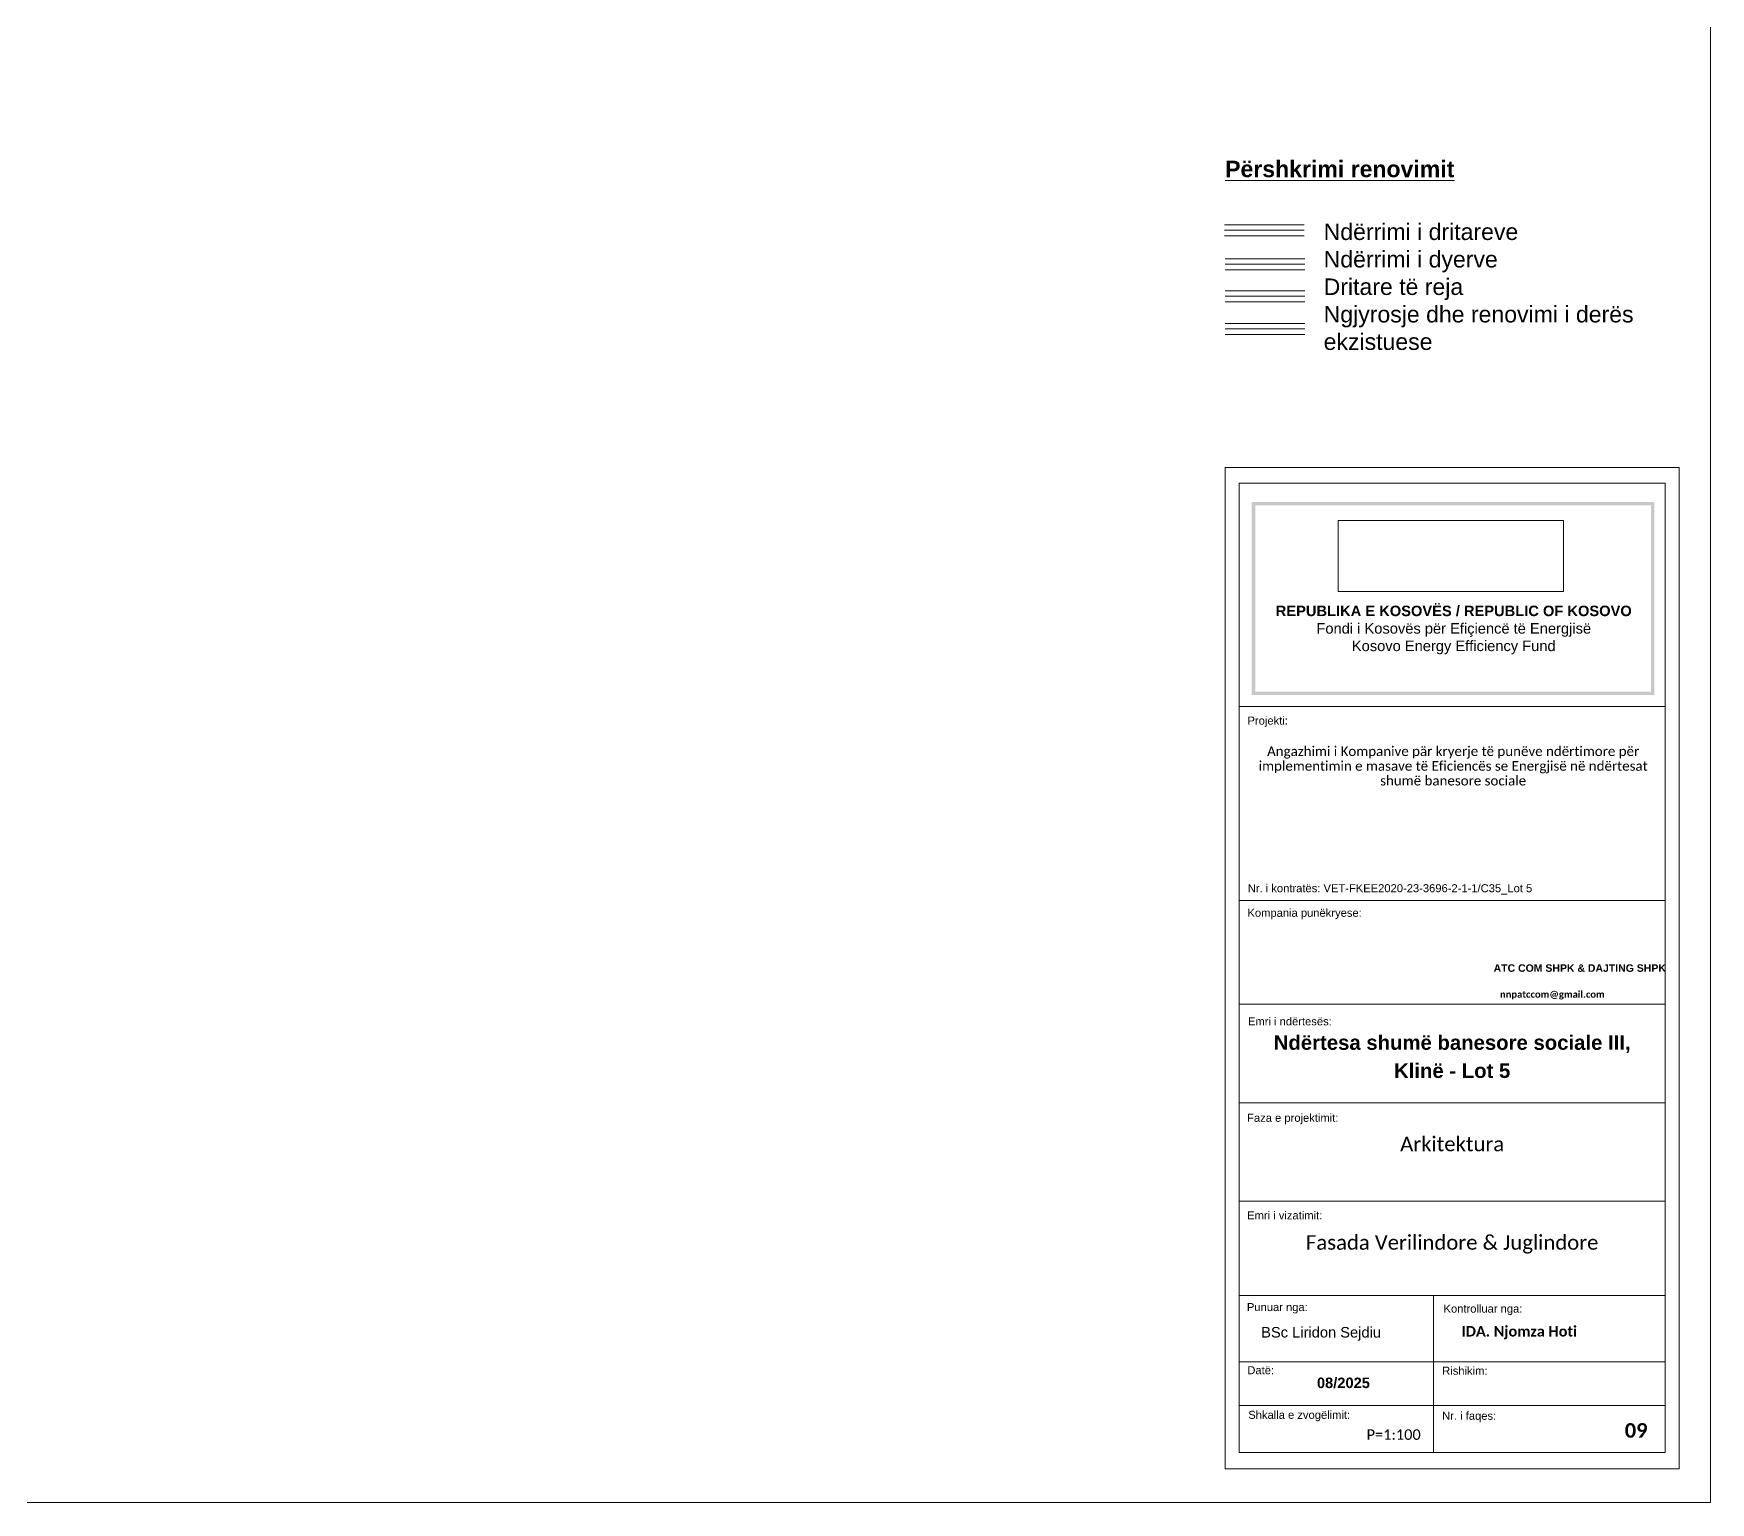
# Model space of a CAD drawing. Header units: millimetres. Extents: x 2791058 to 2855058, y -67651 to -18651.
# Drawn here: x 2827102 to 2855058, y -67651 to -43151 of the extents above; entities that cross this region are included whole.
import ezdxf

# ---------------------------------------------------------------- set-up
doc = ezdxf.new("R2010")
doc.units = ezdxf.units.MM
doc.header["$MEASUREMENT"] = 0
doc.header["$XCLIPFRAME"] = 0
for name, color, linetype, lineweight in [('Annotation - Text_Pen_No__1', 7, 'Continuous', 0), ('Dimensioning - General_Pen_No__41', 7, 'Continuous', 0), ('Shell - Roof_Pen_No__1', 7, 'Continuous', 0), ('Shell - Roof_Pen_No__21', 7, 'Continuous', 0), ('Structural - Bearing_Pen_No__11', 171, 'Continuous', 0), ('Structural - Bearing_Pen_No__20', 1, 'Continuous', 0), ('Structural - Bearing_Pen_No__60', 230, 'Continuous', 0), ('Text blocks_Pen_No__1', 7, 'Continuous', 0)]:
    doc.layers.add(name, color=color, linetype=linetype, lineweight=lineweight)
doc.layers.add('Drawing & Figure', color=7, linetype='Continuous')
for name, color, linetype, lineweight, true_color in [('Shell - Roof_Pen_No__61', 7, 'Continuous', 0, 0x6a6a6a), ('Structural - Bearing_Pen_No__4', 7, 'Continuous', 0, 0x029e21), ('Structural - Bearing_Pen_No__86', 7, 'Continuous', 0, 0x5555ff)]:
    doc.layers.add(name, color=color, linetype=linetype, lineweight=lineweight, true_color=true_color)
doc.styles.add('GENERATED_STYLE_1', font='')
doc.styles.add('GENERATED_STYLE_2', font='')
doc.styles.add('GENERATED_STYLE_3', font='')
doc.styles.add('GENERATED_STYLE_4', font='')
doc.styles.add('GENERATED_STYLE_5', font='')
doc.styles.get('GENERATED_STYLE_1').set_extended_font_data('Arial')
doc.styles.get('GENERATED_STYLE_2').set_extended_font_data('Calibri')
doc.styles.get('GENERATED_STYLE_3').set_extended_font_data('Calibri', bold=True)
doc.styles.get('GENERATED_STYLE_4').set_extended_font_data('Arial', bold=True)
doc.styles.get('GENERATED_STYLE_5').set_extended_font_data('Arial Unicode MS')
picture_1 = doc.add_image_def('image1.png', size_in_pixel=(354, 134))

msp = doc.modelspace()

# ---------------------------------------------------------------- hatches: boundary and pattern name
at = {"layer": 'Structural - Bearing_Pen_No__86', "linetype": 'Continuous', "lineweight": 0, "true_color": 0x5555ff}
for points in [[(2847411.189, -50965.487), (2848682.43, -50965.487), (2848682.43, -51023.105), (2847468.807, -51023.105), (2847468.807, -54049.253), (2847411.189, -54049.253)], [(2848021.327, -51023.105), (2848021.327, -50965.487), (2854123.094, -50965.487), (2854123.094, -54049.253), (2854065.476, -54049.253), (2854065.476, -51023.105)], [(2847411.189, -52998.486), (2847468.807, -52998.486), (2847468.807, -54126.65), (2848682.43, -54126.65), (2848682.43, -54184.268), (2847411.189, -54184.268)], [(2848021.327, -54184.268), (2848021.327, -54126.65), (2854065.476, -54126.65), (2854065.476, -52998.486), (2854123.094, -52998.486), (2854123.094, -54184.268)]]:
    msp.add_hatch(color=173, dxfattribs=at).paths.add_polyline_path(points)

# ---------------------------------------------------------------- linework, layer by layer
at = {"layer": 'Shell - Roof_Pen_No__1', "color": 7, "linetype": 'Continuous', "lineweight": 0}
for p, q in [((2846968.567, -50390.067), (2854534.532, -50390.067)), ((2846968.567, -57613.376), (2846968.567, -50390.067)), ((2854534.532, -50390.067), (2854534.532, -67090.382)), ((2847199.039, -57613.376), (2847199.039, -50652.579)), ((2847199.039, -50652.579), (2854304.06, -50652.579)), ((2854304.06, -50652.579), (2854304.06, -57613.376)), ((2854304.06, -54377.208), (2847199.039, -54377.208)), ((2847199.039, -66819.915), (2847199.039, -54942.57)), ((2854304.06, -54942.57), (2854304.06, -66819.915)), ((2854304.06, -57613.376), (2847199.039, -57613.376)), ((2854304.06, -57613.376), (2847199.039, -57613.376)), ((2854304.06, -59341.541), (2847199.039, -59341.541)), ((2854304.06, -60983.666), (2847199.039, -60983.666)), ((2854304.06, -62625.791), (2847199.039, -62625.791)), ((2854304.06, -64198.016), (2847199.039, -64198.016)), ((2850442.876, -64198.016), (2850442.876, -66819.915)), ((2854304.06, -65305.045), (2847199.039, -65305.045)), ((2854304.06, -66032.898), (2847199.039, -66032.898)), ((2854534.532, -67090.382), (2846968.567, -67090.382)), ((2854304.06, -66819.915), (2847199.039, -66819.915))]:
    msp.add_line(p, q, dxfattribs=at)
at = {"layer": 'Shell - Roof_Pen_No__21', "color": 7, "linetype": 'Continuous', "lineweight": 0}
for p, q in [((2855057.579, -67651.285), (2855057.579, -18651.285)), ((2855057.579, -67651.285), (2855057.579, -18651.285)), ((2791057.579, -67651.285), (2855057.579, -67651.285))]:
    msp.add_line(p, q, dxfattribs=at)
at = {"layer": 'Shell - Roof_Pen_No__61', "color": 251, "linetype": 'Continuous', "lineweight": 0, "true_color": 0x6a6a6a}
msp.add_line((2846968.567, -67090.382), (2846968.567, -54942.57), dxfattribs=at)
at = {"layer": 'Structural - Bearing_Pen_No__11', "color": 171, "linetype": 'Continuous', "lineweight": 0}
for p, q in [((2846968.567, -47985.548), (2848296.751, -47985.548)), ((2846968.567, -48074.333), (2848296.751, -48074.333)), ((2846968.567, -48169.257), (2848296.751, -48169.257))]:
    msp.add_line(p, q, dxfattribs=at)
at = {"layer": 'Structural - Bearing_Pen_No__20', "color": 1, "linetype": 'Continuous', "lineweight": 0}
for p, q in [((2846955.201, -46342.233), (2848283.386, -46342.233)), ((2846955.201, -46431.018), (2848283.386, -46431.018)), ((2846955.201, -46525.942), (2848283.386, -46525.942))]:
    msp.add_line(p, q, dxfattribs=at)
at = {"layer": 'Structural - Bearing_Pen_No__4', "color": 104, "linetype": 'Continuous', "lineweight": 0, "true_color": 0x029e21}
for p, q in [((2846968.567, -47444.237), (2848296.751, -47444.237)), ((2846968.567, -47533.022), (2848296.751, -47533.022)), ((2846968.567, -47627.946), (2848296.751, -47627.946))]:
    msp.add_line(p, q, dxfattribs=at)
at = {"layer": 'Structural - Bearing_Pen_No__60', "color": 230, "linetype": 'Continuous', "lineweight": 0}
for p, q in [((2846968.567, -46909.856), (2848296.751, -46909.856)), ((2846968.567, -46998.641), (2848296.751, -46998.641)), ((2846968.567, -47093.565), (2848296.751, -47093.565))]:
    msp.add_line(p, q, dxfattribs=at)

# ---------------------------------------------------------------- texts
at = {"layer": 'Annotation - Text_Pen_No__1', "color": 7}
for s, style, p in [('IDA. Njomza Hoti', 'GENERATED_STYLE_3', (2850906.016, -64883.18)), ('08/2025', 'GENERATED_STYLE_4', (2848496.927, -65743.305))]:
    msp.add_text(s, height=175, dxfattribs=dict(at, style=style)).set_placement(p)
at = {"layer": 'Annotation - Text_Pen_No__1', "color": 7, "linetype": 'Continuous', "lineweight": 0, "attachment_point": 2}
for s, insert, char_height, style in [('\\A1;{\\pqc;\\fArial|b1|i0|c0|p34;REPUBLIKA E KOSOVËS / REPUBLIC OF KOSOVO\\P\\pqc;\\fArial|b0|i0|c0|p34;Fondi i Kosovës për Efiçiencë të Energjisë\\P\\pqc;\\fArial|b0|i0|c0|p34;Kosovo Energy Efficiency Fund\\P\\pqc;\\fArial|b1|i0|c0|p34;\\H1.042194x;}', (2850778.013, -52693.432), 175, 'GENERATED_STYLE_4'), ('\\A1;{\\pqc;\\fCalibri|b0|i0|c0|p34;Arkitektura}', (2850751.549, -61550.826), 242.5, 'GENERATED_STYLE_2'), ('\\A1;{\\pqc;\\fCalibri|b0|i0|c0|p34;Fasada \\fCalibri|b0|i0|c0|p34;Verilindore\\fCalibri|b0|i0|c0|p34; & \\fCalibri|b0|i0|c0|p34;Juglindore}', (2850751.549, -63192.951), 242.5, 'GENERATED_STYLE_2'), ('\\A1;{\\pqc;\\fCalibri|b0|i0|c0|p34;P=1:100}', (2849776.467, -66431.425), 175, 'GENERATED_STYLE_2'), ('\\A1;{\\pqc;\\fCalibri|b1|i0|c0|p34; \\fCalibri|b1|i0|c0|p34;0\\fCalibri|b1|i0|c0|p34;9}', (2853776.415, -66327.985), 242.5, 'GENERATED_STYLE_3')]:
    msp.add_mtext(s, dxfattribs=dict(at, insert=insert, char_height=char_height, style=style))
at = {"layer": 'Annotation - Text_Pen_No__1', "color": 7, "linetype": 'Continuous', "lineweight": 5, "insert": (2850768.515, -55041.768), "char_height": 160, "width": 6797.99537, "attachment_point": 2, "line_spacing_factor": 0.919632, "style": 'GENERATED_STYLE_5'}
msp.add_mtext('\\A1;\\pxqc;{\\fCalibri Light|b0|i0|c0|p34;Angazhimi i Kompanive pär kryerje të punëve ndërtimore për implementimin e masave të Eficiencës se Energjisë në ndërtesat shumë banesore sociale}', dxfattribs=at)
at = {"layer": 'Annotation - Text_Pen_No__1', "color": 7, "linetype": 'Continuous', "lineweight": 5, "attachment_point": 2}
for s, insert, char_height, style in [('\\A1;\\pxqc;ATC COM SHPK & DAJTING SHPK ', (2852878.607, -58675.523), 125, 'GENERATED_STYLE_4'), ('\\A1;\\pxqc;BSc Liridon Sejdiu', (2848566.508, -64724.821), 175, 'GENERATED_STYLE_1')]:
    msp.add_mtext(s, dxfattribs=dict(at, insert=insert, char_height=char_height, style=style))
at = {"layer": 'Annotation - Text_Pen_No__1', "color": 7, "linetype": 'Continuous', "lineweight": 0, "insert": (2850751.549, -59859.029), "char_height": 242.5, "attachment_point": 2, "line_spacing_factor": 1.16153, "style": 'GENERATED_STYLE_4'}
msp.add_mtext('\\pxqc;\\A1;Ndërtesa shumë banesore sociale III, \\PKlinë - Lot 5', dxfattribs=at)
at = {"layer": 'Dimensioning - General_Pen_No__41', "color": 7, "linetype": 'Continuous', "lineweight": 0, "attachment_point": 7}
for s, insert, char_height, style in [('\\A1;{\\pql;\\fArial|b1|i0|c0|p34;\\L\\LPërshkrimi renovimit}', (2846966.699, -45551.413), 275, 'GENERATED_STYLE_4'), ('\\A1;{\\pql;\\fArial|b0|i0|c0|p34;Projekti:}', (2847339.908, -54717.746), 133.375, 'GENERATED_STYLE_1'), ('\\A1;\\pxql;Nr. i kontratës: VET-FKEE2020-23-3696-2-1-1/C35_Lot 5', (2847343.655, -57511.339), 133.375, 'GENERATED_STYLE_1'), ('\\pxql;\\A1;Kompania punëkryese:', (2847339, -57923.089), 133.375, 'GENERATED_STYLE_1'), ('\\A1;{\\pql;\\fArial|b0|i0|c0|p34;Emri i ndërtesës:}', (2847347.565, -59695.295), 133.375, 'GENERATED_STYLE_1'), ('\\A1;{\\pql;\\fArial|b0|i0|c0|p34;Faza e projektimit:}', (2847333.368, -61342.271), 133.375, 'GENERATED_STYLE_1'), ('\\A1;{\\pql;\\fArial|b0|i0|c0|p34;Emri i vizatimit:}', (2847333.833, -62930.548), 133.375, 'GENERATED_STYLE_1'), ('\\A1;{\\pql;\\fArial|b0|i0|c0|p34;Punuar nga:}', (2847329.673, -64499.11), 133.375, 'GENERATED_STYLE_1'), ('\\A1;{\\pql;\\fArial|b0|i0|c0|p34;Kontrolluar nga:}', (2850607.31, -64525.192), 133.375, 'GENERATED_STYLE_1'), ('\\A1;{\\pql;\\fArial|b0|i0|c0|p34;Datë:}', (2847337.678, -65513.896), 133.375, 'GENERATED_STYLE_1'), ('\\A1;{\\pql;\\fArial|b0|i0|c0|p34;Rishikim:}', (2850585.516, -65522.118), 133.375, 'GENERATED_STYLE_1'), ('\\A1;{\\pql;\\fArial|b0|i0|c0|p34;Shkalla e zvogëlimit:}', (2847352.512, -66296.499), 133.375, 'GENERATED_STYLE_1'), ('\\A1;{\\pql;\\fArial|b0|i0|c0|p34;Nr. i faqes:}', (2850584.332, -66312.095), 133.375, 'GENERATED_STYLE_1')]:
    msp.add_mtext(s, dxfattribs=dict(at, insert=insert, char_height=char_height, style=style))
at = {"layer": 'Dimensioning - General_Pen_No__41', "color": 7, "linetype": 'Continuous', "lineweight": 5, "insert": (2851548.656, -59262.732), "char_height": 115, "attachment_point": 7, "line_spacing_factor": 0.922253, "style": 'GENERATED_STYLE_1'}
msp.add_mtext('\\A1;\\pxql,t6.4112,13.191,20.438,28.538;{\\fCalibri|b1|i0|c0|p34;nnpatccom@gmail.com}', dxfattribs=at)
at = {"layer": 'Text blocks_Pen_No__1', "color": 7, "linetype": 'Continuous', "lineweight": 0, "insert": (2848609.129, -46319.94), "char_height": 275, "attachment_point": 1, "style": 'GENERATED_STYLE_1'}
msp.add_mtext('\\A1;{\\pql;\\fArial|b0|i0|c0|p34;Ndërrimi i dritareve\\P\\pql;\\fArial|b0|i0|c0|p34;Ndërrimi i dyerve\\P\\pql;\\fArial|b0|i0|c0|p34;D\\fArial|b0|i0|c0|p34;ritare të reja\\P\\pql;\\fArial|b0|i0|c0|p34;Ngjyrosje dhe renovimi i derës \\P\\pql;\\fArial|b0|i0|c0|p34;ekzistuese\\P\\pql;\\fArial|b0|i0|c0|p34;}', dxfattribs=at)

# ---------------------------------------------------------------- pictures from other files: only their frames are drawn
at = {"layer": 'Drawing & Figure', "linetype": 'Continuous', "lineweight": 0}
image = msp.add_image(picture_1, insert=(2848850.567, -52458.187), size_in_units=(3758.688, 1183.979), dxfattribs=at)
image.set_boundary_path([(-0.5, -0.5), (353.5, 133.5)])

doc.saveas('drawing.dxf')
